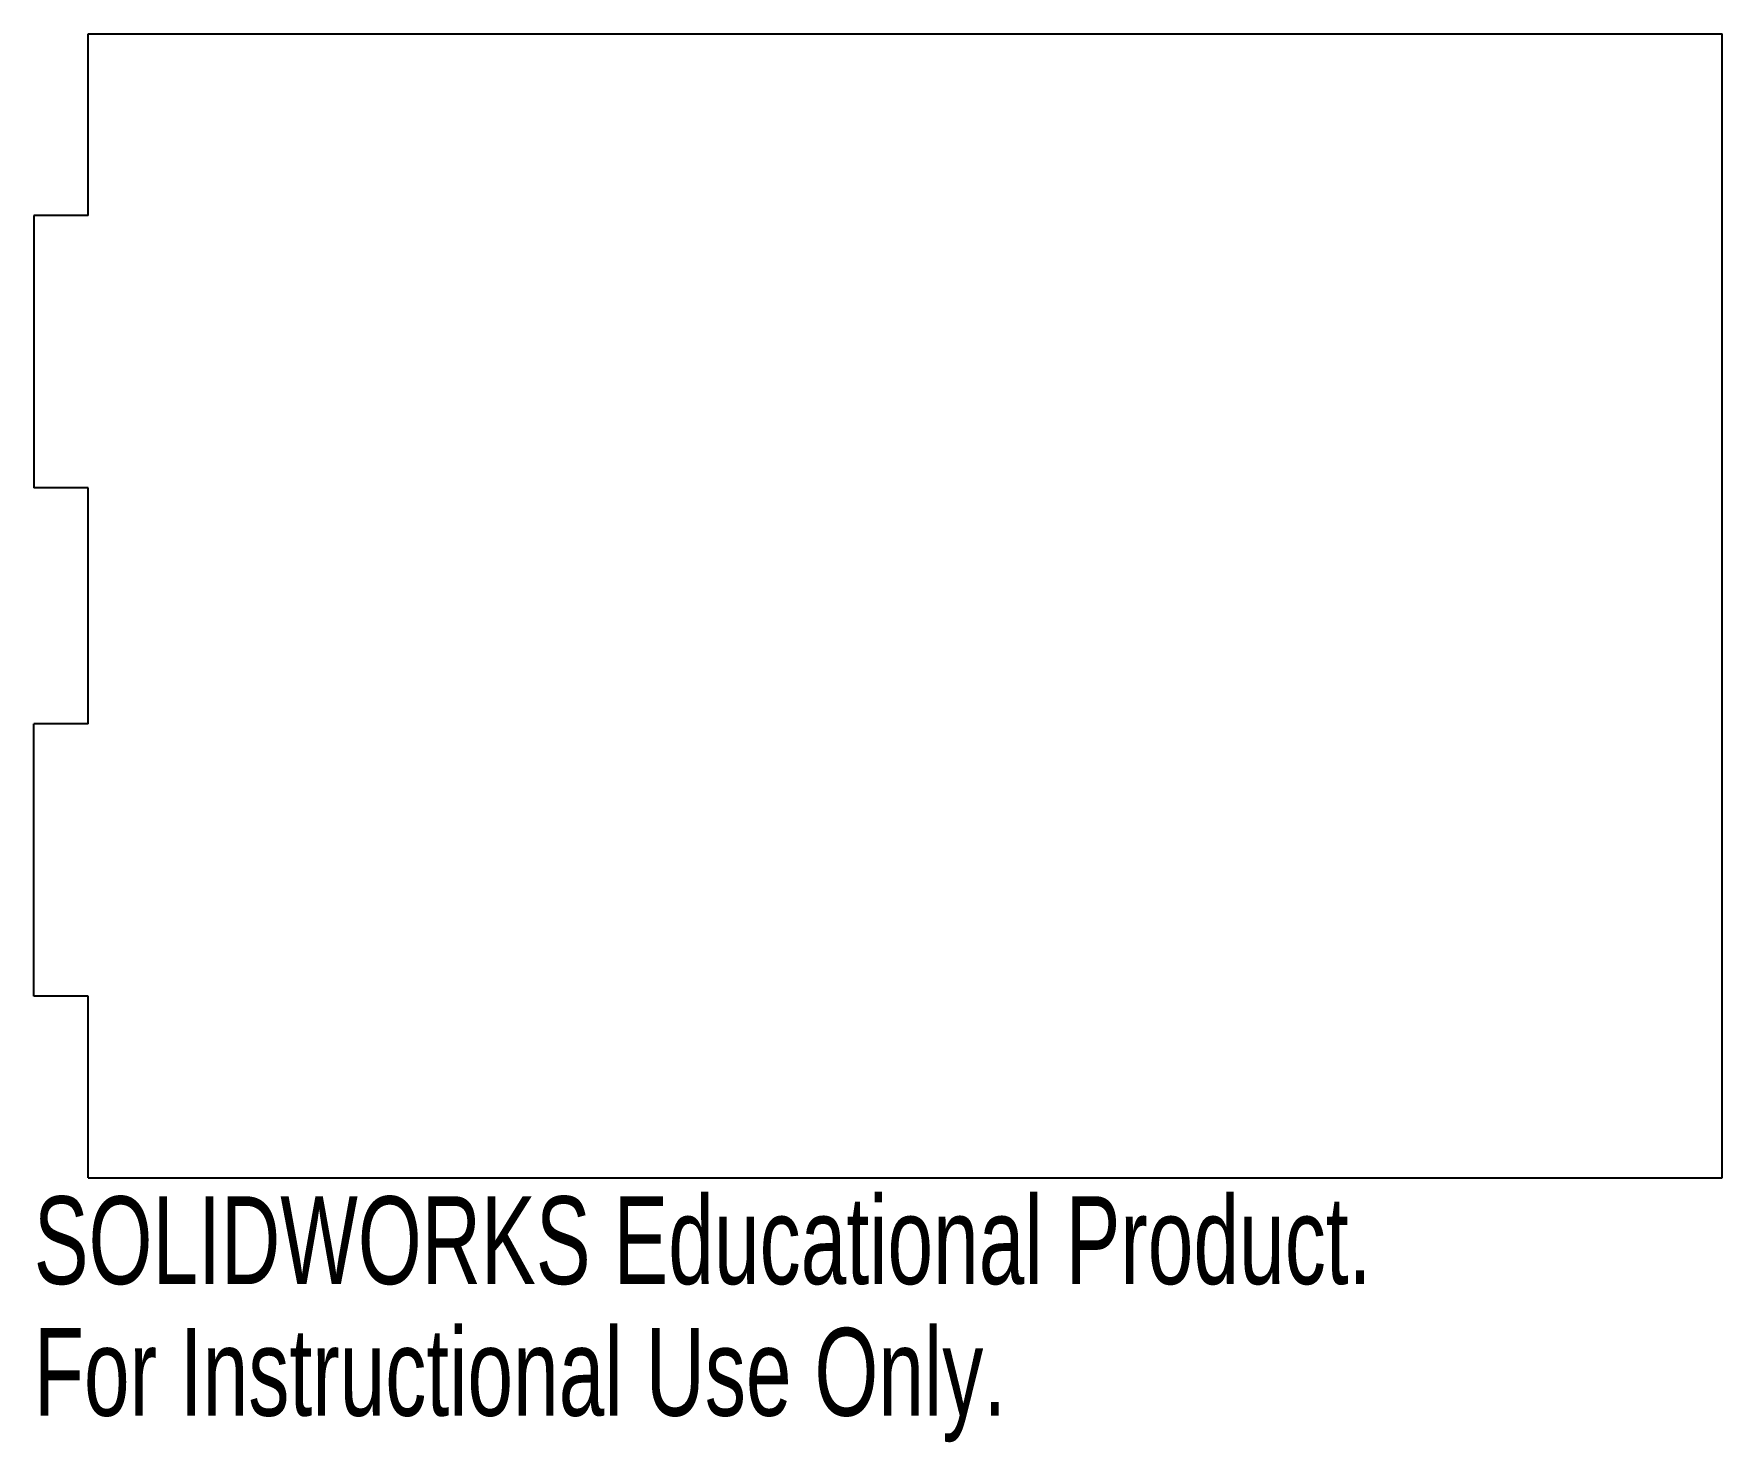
# Model space of a CAD drawing. Header units: millimetres. Extents: x -48 to 45, y -46.1 to 31.5.
import ezdxf

# ---------------------------------------------------------------- set-up
doc = ezdxf.new("R2010")
doc.units = ezdxf.units.MM
doc.styles.add('SLDTEXTSTYLE0', font='TXT', dxfattribs={"width": 0.7})

msp = doc.modelspace()

# ---------------------------------------------------------------- linework, layer by layer
at = {"color": 7, "linetype": 'Continuous', "lineweight": 25}
for p, q in [((-45, 31.5), (45, 31.5)), ((-45, 21.5), (-45, 31.5)), ((45, -31.5), (45, 31.5)), ((-45, 21.5), (-48, 21.5)), ((-48, 21.5), (-48, 6.5)), ((-45, 6.5), (-48, 6.5)), ((-45, -6.5), (-45, 6.5)), ((-45, -6.5), (-48, -6.5)), ((-48, -21.5), (-48, -6.5)), ((-45, -21.5), (-48, -21.5)), ((-45, -31.5), (-45, -21.5)), ((-45, -31.5), (45, -31.5))]:
    msp.add_line(p, q, dxfattribs=at)

# ---------------------------------------------------------------- texts
at = {"color": 7, "linetype": 'Continuous', "char_height": 4.83362, "attachment_point": 1, "style": 'SLDTEXTSTYLE0'}
for s, insert in [('SOLIDWORKS Educational Product.', (-48, -32.52)), ('For Instructional Use Only.', (-48, -39.77))]:
    msp.add_mtext(s, dxfattribs=dict(at, insert=insert))

doc.saveas('drawing.dxf')
